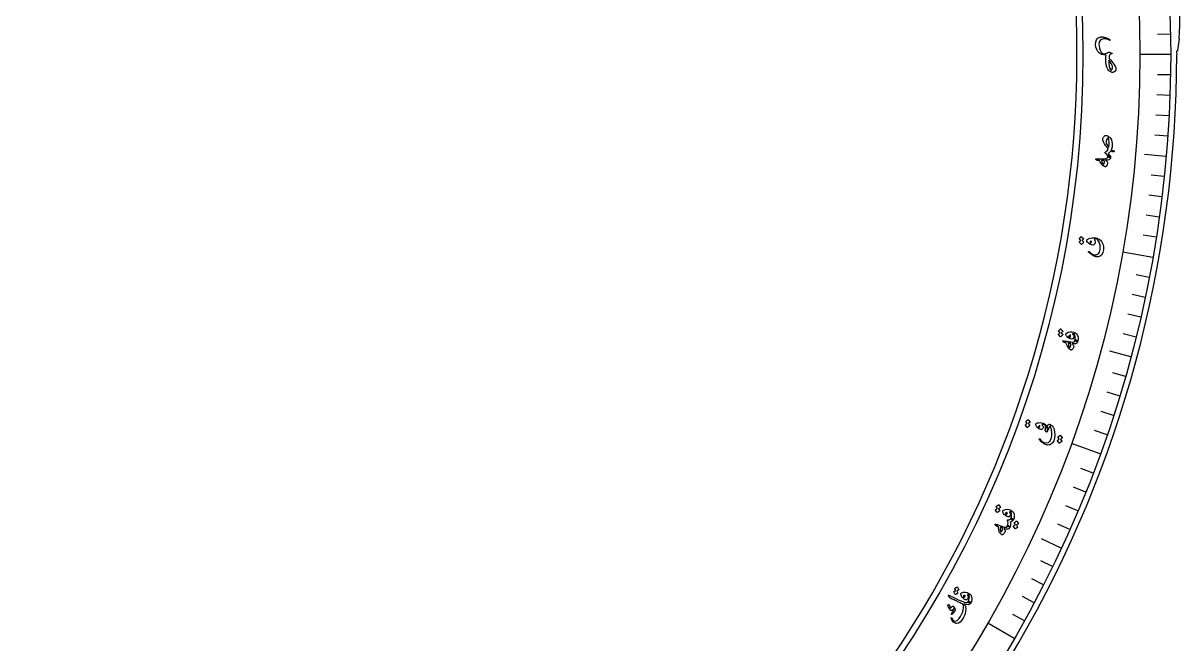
# Model space of a CAD drawing. Header units: millimetres. Extents: x -83 to 83, y -82 to 91.
# Drawn here: x 1.4 to 82.7, y -41.4 to 2.2 of the extents above; entities that cross this region are included whole.
import ezdxf

# ---------------------------------------------------------------- set-up
doc = ezdxf.new("R2010")
doc.units = ezdxf.units.MM
for name, color, linetype in [('CUT_INNER', 6, 'Continuous'), ('CUT_OUTER', 1, 'Continuous'), ('ENGRAVE', 7, 'Continuous'), ('ENGRAVE_FINE', 8, 'Continuous'), ('TEXT', 5, 'Continuous')]:
    doc.layers.add(name, color=color, linetype=linetype)

msp = doc.modelspace()

# ---------------------------------------------------------------- linework, layer by layer
at = {"layer": 'CUT_INNER'}
msp.add_arc((0, 0), 75.4875, 240.117188, 87.539063, dxfattribs=at)
at = {"layer": 'CUT_OUTER'}
for points in [[(82.6859, 1.1184), (82.5665, 0.2807), (82.5659, 0.2773), (82.5631, 0.2753), (82.4993, 0.2327)], [(82.4993, 0.2327), (82.5, 0)]]:
    msp.add_lwpolyline(points, dxfattribs=at)
for centre, radius, start, end in [((45.6278, 2.8072), 37.0966, 357.390802, 8.412369), ((0, 0), 82.5, 179.648438, 0)]:
    msp.add_arc(centre, radius, start, end, dxfattribs=at)
at = {"layer": 'ENGRAVE'}
for points in [[(82.0793, 0), (79.9194, 0)], [(81.7669, -7.1537), (80.23, -7.0192)], [(80.8323, -14.2529), (78.7052, -13.8779)], [(79.2825, -21.2437), (77.7923, -20.8444)], [(77.1293, -28.0728), (75.0997, -27.334)], [(74.3891, -34.6882), (72.9909, -34.0362)], [(71.0827, -41.0396), (69.2122, -39.9597)]]:
    msp.add_lwpolyline(points, dxfattribs=at)
for radius in [82.0793, 79.9194, 75.9082]:
    msp.add_circle((0, 0), radius, dxfattribs=at)
at = {"layer": 'ENGRAVE_FINE'}
for points in [[(82.0667, 1.4325), (81.1412, 1.4163)], [(82.0667, -1.4325), (81.1412, -1.4163)], [(82.0292, -2.8645), (81.1042, -2.8322)], [(81.9668, -4.2957), (81.0424, -4.2473)], [(81.8793, -5.7256), (80.9559, -5.661)], [(81.6296, -8.5796), (80.709, -8.4829)], [(81.4674, -10.0029), (80.5487, -9.8901)], [(81.2805, -11.4232), (80.3638, -11.2944)], [(81.0687, -12.84), (80.1545, -12.6952)], [(80.5712, -15.6615), (79.6626, -15.4848)], [(80.2856, -17.0652), (79.3802, -16.8728)], [(79.9756, -18.4638), (79.0736, -18.2556)], [(79.6411, -19.8568), (78.743, -19.6328)], [(78.8996, -22.6241), (78.0098, -22.369)], [(78.4928, -23.9977), (77.6076, -23.727)], [(78.062, -25.3639), (77.1817, -25.0778)], [(77.6075, -26.7224), (76.7322, -26.421)], [(76.6276, -29.4146), (75.7634, -29.0828)], [(76.1026, -30.7474), (75.2443, -30.4007)], [(75.5543, -32.0709), (74.7023, -31.7092)], [(74.9831, -33.3846), (74.1375, -33.0081)], [(73.7723, -35.9812), (72.9404, -35.5754)], [(73.1331, -37.2632), (72.3084, -36.843)], [(72.4717, -38.5339), (71.6544, -38.0993)], [(71.7881, -39.7928), (70.9785, -39.344)]]:
    msp.add_lwpolyline(points, dxfattribs=at)
at = {"layer": 'TEXT'}
for points in [[(78.2307, -1.0052), (78.2178, -1.086), (78.179, -1.1542), (78.1145, -1.2097), (78.0241, -1.2526), (77.9897, -1.257), (77.9514, -1.2526), (77.9092, -1.2395), (77.8631, -1.2177), (77.8188, -1.1927), (77.7819, -1.1702), (77.7525, -1.1502), (77.7305, -1.1326), (77.6489, -1.0305), (77.586, -0.8933), (77.5416, -0.7208), (77.5156, -0.5129), (77.5103, -0.388), (77.5134, -0.2685), (77.5249, -0.1546), (77.545, -0.046), (77.3758, -0.0204), (77.2398, 0.0126), (77.137, 0.0529), (77.0673, 0.1006), (76.9596, 0.2255), (76.879, 0.3673), (76.8254, 0.526), (76.7988, 0.7019), (76.8057, 0.8873), (76.8579, 1.036), (76.9557, 1.1483), (77.0992, 1.224), (77.1215, 1.2307), (77.1448, 1.2362), (77.1692, 1.2406), (77.1946, 1.2439), (77.2209, 1.2457), (77.2479, 1.2459), (77.2757, 1.2443), (77.3043, 1.2411), (77.3548, 1.2338), (77.4046, 1.2243), (77.4538, 1.2124), (77.5022, 1.1982), (77.5499, 1.1819), (77.5965, 1.1634), (77.6422, 1.1429), (77.6869, 1.1204), (77.705, 1.1104), (77.7223, 1.1004), (77.7388, 1.0906), (77.7543, 1.081), (77.769, 1.0716), (77.7829, 1.0626), (77.7958, 1.0541), (77.8079, 1.0459), (77.8148, 1.0401), (77.819, 1.034), (77.8207, 1.0275), (77.8198, 1.0207), (77.8171, 1.0134), (77.8136, 1.0079), (77.8092, 1.0041), (77.8039, 1.002), (77.7978, 1.0014), (77.7912, 1.0018), (77.7839, 1.0035), (77.7761, 1.0063), (77.7504, 1.0228), (77.722, 1.0384), (77.6911, 1.0532), (77.6576, 1.067), (77.572, 1.0957), (77.4914, 1.113), (77.4159, 1.1188), (77.3454, 1.1132), (77.2121, 1.0684), (77.1158, 0.9891), (77.0565, 0.8753), (77.0339, 0.7269), (77.0419, 0.5838), (77.0701, 0.4448), (77.1185, 0.3098), (77.1871, 0.1786), (77.2156, 0.139), (77.2501, 0.1049), (77.2907, 0.0761), (77.3373, 0.0528), (77.3438, 0.0501), (77.3517, 0.0488), (77.3611, 0.0489), (77.3719, 0.0505), (77.4751, 0.0708), (77.5657, 0.0972), (77.6435, 0.1297), (77.7086, 0.1683), (77.7206, 0.176), (77.7311, 0.1805), (77.7402, 0.1818), (77.7478, 0.1799), (77.9371, 0.1087), (77.9514, 0.0984), (77.9574, 0.0885), (77.9549, 0.0788), (77.9441, 0.0694), (77.7988, -0.0162), (77.7771, -0.0619), (77.7606, -0.1206), (77.7492, -0.1922), (77.7429, -0.2768), (77.8404, -0.3778), (77.9305, -0.4793), (78.0134, -0.5812), (78.0888, -0.6836), (78.1515, -0.7815), (78.196, -0.8678), (78.2224, -0.9424), (78.2307, -1.0052)], [(77.8877, -1.114), (77.9426, -1.0438), (77.9762, -0.9701), (77.9883, -0.8929), (77.9791, -0.8122), (77.9493, -0.7246), (77.8995, -0.6241), (77.8298, -0.511), (77.7401, -0.3852), (77.738, -0.6132), (77.7617, -0.8105), (77.8115, -0.9774), (77.8877, -1.114)], [(77.3045, -5.9238), (77.3119, -5.8886), (77.3292, -5.8496), (77.3563, -5.8066), (77.3932, -5.7597), (77.4336, -5.7191), (77.4734, -5.6929), (77.5127, -5.681), (77.5516, -5.6836), (77.59, -5.6962), (77.6325, -5.715), (77.6793, -5.7399), (77.7302, -5.7709), (77.7766, -5.8023), (77.8121, -5.8286), (77.8367, -5.8498), (77.8504, -5.8658), (77.9092, -5.9844), (77.9472, -6.1185), (77.9644, -6.268), (77.9607, -6.4327), (77.9574, -6.4661), (77.9529, -6.499), (77.9473, -6.5316), (77.9405, -6.5638), (77.9328, -6.5955), (77.9242, -6.6265), (77.9148, -6.6568), (77.9046, -6.6865), (77.9249, -6.6992), (77.9622, -6.7165), (78.0165, -6.7385), (78.0877, -6.7653), (78.1015, -6.772), (78.1088, -6.7823), (78.1098, -6.7961), (78.1044, -6.8134), (78.0947, -6.8277), (78.0826, -6.8372), (78.068, -6.8417), (78.051, -6.8414), (78.0302, -6.8357), (78.0086, -6.829), (77.9863, -6.8213), (77.9631, -6.8127), (77.9394, -6.8031), (77.9151, -6.7922), (77.8904, -6.7802), (77.8652, -6.7669), (77.833, -6.8214), (77.7972, -6.8692), (77.758, -6.9102), (77.7152, -6.9445), (77.7012, -6.9544), (77.6909, -6.9638), (77.6845, -6.9726), (77.6819, -6.981), (77.6832, -6.9881), (77.6887, -6.9955), (77.6981, -7.0033), (77.7115, -7.0115), (77.7788, -7.0519), (77.8257, -7.094), (77.8521, -7.1378), (77.8581, -7.1832), (77.8559, -7.1889), (77.8506, -7.1947), (77.8421, -7.2005), (77.8304, -7.2062), (77.7883, -7.2176), (77.7524, -7.2229), (77.723, -7.222), (77.6999, -7.2151), (77.6802, -7.2034), (77.6656, -7.191), (77.6559, -7.1779), (77.6513, -7.1641), (77.6352, -7.1047), (77.6033, -7.0488), (77.5558, -6.9965), (77.4926, -6.9477), (77.4803, -6.9375), (77.472, -6.9256), (77.4675, -6.912), (77.467, -6.8968), (77.4706, -6.8806), (77.4784, -6.8665), (77.4903, -6.8545), (77.5064, -6.8447), (77.5636, -6.8065), (77.6138, -6.7555), (77.6569, -6.6917), (77.693, -6.6149), (77.6438, -6.5603), (77.5979, -6.5071), (77.5554, -6.4555), (77.5161, -6.4053), (77.4194, -6.2616), (77.3518, -6.1336), (77.3135, -6.021), (77.3045, -5.9238)], [(77.6619, -5.8492), (77.6053, -5.913), (77.565, -5.982), (77.541, -6.0562), (77.5333, -6.1358), (77.5386, -6.1727), (77.5528, -6.2184), (77.5757, -6.2729), (77.6074, -6.3363), (77.625, -6.3689), (77.6417, -6.3989), (77.6574, -6.4261), (77.6721, -6.4507), (77.6861, -6.4726), (77.6994, -6.4918), (77.712, -6.5084), (77.724, -6.5223), (77.7375, -6.4494), (77.7459, -6.3628), (77.7493, -6.2623), (77.7476, -6.1481), (77.7404, -6.038), (77.7275, -5.9522), (77.7089, -5.8906), (77.6847, -5.8533), (77.6794, -5.8475), (77.6738, -5.8449), (77.6679, -5.8455), (77.6619, -5.8492)], [(76.823, -7.3705), (76.81, -7.3558), (76.8092, -7.3451), (76.8209, -7.3384), (76.8449, -7.3358), (76.8593, -7.3356), (76.8792, -7.3351), (76.9046, -7.3342), (76.9356, -7.333), (76.9723, -7.3316), (77.0152, -7.3302), (77.0642, -7.3288), (77.1192, -7.3274), (77.1733, -7.3259), (77.2217, -7.3247), (77.2645, -7.3236), (77.3016, -7.3227), (77.3329, -7.322), (77.3582, -7.3214), (77.3776, -7.321), (77.391, -7.3208), (77.4758, -7.3169), (77.5424, -7.3061), (77.5909, -7.2883), (77.6212, -7.2635), (77.6338, -7.2452), (77.643, -7.2226), (77.6488, -7.1955), (77.6513, -7.1641), (77.656, -7.1458), (77.6664, -7.1324), (77.6824, -7.1238), (77.704, -7.1201), (77.7296, -7.1204), (77.7552, -7.1236), (77.7809, -7.1298), (77.8065, -7.1388), (77.8281, -7.1494), (77.8439, -7.1603), (77.8539, -7.1716), (77.8581, -7.1832), (77.8519, -7.2436), (77.8361, -7.2947), (77.8107, -7.3364), (77.7758, -7.3688), (77.7266, -7.3941), (77.6633, -7.4128), (77.5858, -7.4248), (77.4941, -7.4303), (77.546, -7.4681), (77.586, -7.5053), (77.6142, -7.542), (77.6305, -7.5782), (77.6348, -7.6067), (77.6343, -7.6396), (77.629, -7.6771), (77.619, -7.7189), (77.6044, -7.7627), (77.5889, -7.7991), (77.5724, -7.8281), (77.5548, -7.8497), (77.5341, -7.8665), (77.5132, -7.8769), (77.4921, -7.8808), (77.4707, -7.8784), (77.4446, -7.8703), (77.416, -7.8583), (77.3848, -7.8422), (77.3512, -7.8221), (77.3176, -7.8002), (77.291, -7.7813), (77.2713, -7.7654), (77.2585, -7.7526), (77.208, -7.6833), (77.1615, -7.6087), (77.1189, -7.5288), (77.0802, -7.4437), (77.0359, -7.4424), (76.9976, -7.4409), (76.9655, -7.4391), (76.9395, -7.437), (76.9178, -7.4336), (76.8986, -7.4279), (76.882, -7.4198), (76.868, -7.4094)], [(77.2219, -7.4412), (77.2424, -7.527), (77.2707, -7.601), (77.3067, -7.663), (77.3506, -7.7131), (77.3569, -7.7168), (77.3629, -7.7172), (77.3687, -7.7145), (77.3742, -7.7085), (77.3868, -7.6856), (77.3972, -7.6604), (77.4054, -7.6329), (77.4113, -7.6032), (77.4149, -7.5712), (77.4163, -7.537), (77.4154, -7.5006), (77.4123, -7.4618), (77.411, -7.4558), (77.4083, -7.4493), (77.4042, -7.4424), (77.3986, -7.435), (77.3797, -7.4346), (77.3599, -7.4345), (77.3391, -7.4347), (77.3175, -7.4353), (77.2949, -7.4363), (77.2715, -7.4376), (77.2471, -7.4392), (77.2219, -7.4412)], [(75.6607, -12.9606), (75.6584, -12.9573), (75.6573, -12.953), (75.6576, -12.9479), (75.6593, -12.9418), (75.6714, -12.9212), (75.6843, -12.9013), (75.6979, -12.8823), (75.7123, -12.8642), (75.7275, -12.8468), (75.7438, -12.83), (75.7612, -12.8138), (75.7796, -12.7982), (75.7849, -12.7954), (75.7902, -12.7947), (75.7954, -12.796), (75.8005, -12.7994), (75.9551, -12.9368), (75.9568, -12.9401), (75.9561, -12.9445), (75.9528, -12.9499), (75.9471, -12.9563), (75.942, -12.9605), (75.9349, -12.9675), (75.9257, -12.9774), (75.9144, -12.9901), (75.9008, -13.0057), (75.8848, -13.0244), (75.8663, -13.0462), (75.8455, -13.071), (75.9648, -13.1798), (75.9682, -13.1844), (75.9683, -13.1897), (75.9651, -13.1955), (75.9586, -13.2019), (75.953, -13.2075), (75.9444, -13.2163), (75.9329, -13.2283), (75.9185, -13.2437), (75.9012, -13.2626), (75.8808, -13.2853), (75.8574, -13.3118), (75.831, -13.3421), (75.827, -13.345), (75.8233, -13.3459), (75.82, -13.3449), (75.817, -13.3419), (75.6704, -13.2027), (75.668, -13.1994), (75.667, -13.1952), (75.6673, -13.19), (75.669, -13.184), (75.6784, -13.1662), (75.6888, -13.1492), (75.7, -13.133), (75.7122, -13.1174), (75.725, -13.1026), (75.7385, -13.0884), (75.7526, -13.0749), (75.7674, -13.0622)], [(76.1724, -13.0482), (76.1802, -13.0277), (76.1965, -13.007), (76.2213, -12.9859), (76.2546, -12.9645), (76.3417, -12.9237), (76.4419, -12.8948), (76.5553, -12.878), (76.6819, -12.8733), (76.7472, -12.8767), (76.8125, -12.8859), (76.8777, -12.9009), (76.9428, -12.9218), (77.0455, -12.9734), (77.1342, -13.0422), (77.2089, -13.1282), (77.2694, -13.2314), (77.321, -13.3626), (77.3529, -13.4898), (77.3652, -13.6127), (77.3579, -13.7314), (77.3105, -13.921), (77.2299, -14.0648), (77.1165, -14.1626), (76.9702, -14.2146), (76.9231, -14.218), (76.8735, -14.2144), (76.8213, -14.2039), (76.7666, -14.1864), (76.7074, -14.1637), (76.6488, -14.1364), (76.591, -14.1046), (76.5338, -14.0682), (76.4773, -14.0278), (76.4212, -13.9837), (76.3656, -13.9359), (76.3106, -13.8845), (76.305, -13.8774), (76.302, -13.8706), (76.3016, -13.864), (76.3038, -13.8575), (76.3076, -13.8507), (76.3118, -13.8455), (76.3163, -13.8418), (76.3211, -13.8396), (76.3276, -13.8384), (76.3346, -13.8397), (76.342, -13.8434), (76.3498, -13.8495), (76.4431, -13.9352), (76.5304, -14.0007), (76.6117, -14.0458), (76.6871, -14.0705), (76.7602, -14.0778), (76.8303, -14.0697), (76.8973, -14.0463), (76.9613, -14.0076), (77.019, -13.952), (77.0647, -13.88), (77.0983, -13.7916), (77.1197, -13.6868), (77.1262, -13.6141), (77.1267, -13.5414), (77.1212, -13.4687), (77.1099, -13.3961), (77.0924, -13.3236), (77.0687, -13.2515), (77.0388, -13.1796), (77.0025, -13.1081), (76.967, -13.0512), (76.9301, -13.0077), (76.8917, -12.9775), (76.852, -12.9605), (76.812, -12.9548), (76.7729, -12.9583), (76.7344, -12.971), (76.6968, -12.9928), (76.7455, -13.0733), (76.7693, -13.151), (76.7684, -13.2261), (76.7428, -13.2983), (76.6862, -13.3662), (76.6103, -13.3936), (76.515, -13.3808), (76.4004, -13.3277), (76.2921, -13.2554), (76.218, -13.1847), (76.1781, -13.1157), (76.1724, -13.0482)], [(76.486, -13.0902), (76.4581, -13.1094), (76.4372, -13.1286), (76.4234, -13.1478), (76.4166, -13.1671), (76.4166, -13.1844), (76.4227, -13.2026), (76.4348, -13.2215), (76.453, -13.2411), (76.4699, -13.2278), (76.4838, -13.2119), (76.4945, -13.1935), (76.5023, -13.1725), (76.5047, -13.1522), (76.5028, -13.1317), (76.4966, -13.111), (76.486, -13.0902)], [(74.2038, -19.4375), (74.2018, -19.434), (74.2011, -19.4297), (74.2018, -19.4246), (74.204, -19.4187), (74.2179, -19.3992), (74.2324, -19.3806), (74.2476, -19.3628), (74.2635, -19.346), (74.2802, -19.33), (74.2979, -19.3147), (74.3166, -19.3), (74.3363, -19.2861), (74.3418, -19.2838), (74.3471, -19.2836), (74.3521, -19.2854), (74.357, -19.2891), (74.4991, -19.4393), (74.5006, -19.4428), (74.4995, -19.447), (74.4957, -19.4521), (74.4894, -19.458), (74.4841, -19.4618), (74.4764, -19.4682), (74.4663, -19.4772), (74.4539, -19.4889), (74.4391, -19.5032), (74.4215, -19.5205), (74.4013, -19.5405), (74.3783, -19.5634), (74.4878, -19.682), (74.4909, -19.687), (74.4905, -19.6922), (74.4868, -19.6977), (74.4798, -19.7036), (74.4737, -19.7086), (74.4644, -19.7166), (74.4519, -19.7277), (74.4362, -19.7417), (74.4173, -19.759), (74.3951, -19.7798), (74.3695, -19.8042), (74.3406, -19.832), (74.3363, -19.8346), (74.3326, -19.8352), (74.3293, -19.8339), (74.3266, -19.8307), (74.1926, -19.6794), (74.1905, -19.6759), (74.1899, -19.6716), (74.1906, -19.6665), (74.1928, -19.6606), (74.2037, -19.6438), (74.2155, -19.6278), (74.2281, -19.6125), (74.2415, -19.5981), (74.2556, -19.5845), (74.2703, -19.5715), (74.2855, -19.5593), (74.3013, -19.5479)], [(74.7053, -19.6447), (74.7115, -19.63), (74.7227, -19.6149), (74.7387, -19.5992), (74.7596, -19.5831), (74.8752, -19.5206), (74.9956, -19.4874), (75.1209, -19.4836), (75.251, -19.5091), (75.316, -19.5333), (75.3718, -19.5625), (75.4186, -19.5969), (75.4563, -19.6364), (75.5256, -19.7509), (75.5642, -19.8735), (75.5723, -20.0041), (75.5497, -20.1426), (75.5428, -20.1553), (75.5301, -20.1644), (75.5115, -20.1698), (75.487, -20.1715), (75.4739, -20.171), (75.4607, -20.1695), (75.4475, -20.167), (75.4343, -20.1634), (75.4214, -20.1591), (75.4091, -20.1546), (75.3976, -20.1498), (75.3867, -20.1447), (75.3685, -20.1334), (75.3562, -20.1203), (75.3497, -20.1056), (75.349, -20.0891), (75.3663, -19.9533), (75.3637, -19.831), (75.3413, -19.722), (75.2991, -19.6265), (75.2668, -19.6221), (75.2406, -19.6202), (75.2206, -19.6208), (75.2068, -19.6239), (75.1944, -19.6287), (75.1857, -19.6339), (75.1809, -19.6395), (75.1797, -19.6455), (75.1801, -19.6499), (75.1812, -19.6536), (75.1831, -19.6566), (75.1858, -19.659), (75.2242, -19.692), (75.2513, -19.7274), (75.267, -19.7652), (75.2714, -19.8055), (75.2516, -19.9139), (75.2034, -19.9792), (75.1269, -20.0014), (75.0222, -19.9805), (74.9654, -19.9559), (74.9089, -19.9218), (74.8524, -19.8782), (74.796, -19.8252), (74.7493, -19.7728), (74.7186, -19.7252), (74.704, -19.6825), (74.7053, -19.6447)], [(74.4979, -20.1537), (74.4875, -20.1369), (74.4886, -20.1263), (74.5011, -20.1217), (74.5252, -20.1231), (74.5394, -20.1253), (74.5592, -20.1281), (74.5844, -20.1315), (74.6151, -20.1355), (74.6516, -20.1403), (74.6941, -20.1461), (74.7426, -20.153), (74.7971, -20.1608), (74.8507, -20.1685), (74.8986, -20.1754), (74.9409, -20.1815), (74.9777, -20.1868), (75.0086, -20.1913), (75.0337, -20.195), (75.0529, -20.1979), (75.0661, -20.1999), (75.1504, -20.2103), (75.2179, -20.2108), (75.2687, -20.2014), (75.3027, -20.1821), (75.3181, -20.1662), (75.331, -20.1454), (75.3413, -20.1197), (75.349, -20.0891), (75.3567, -20.0718), (75.3692, -20.0603), (75.3864, -20.0546), (75.4083, -20.0546), (75.4335, -20.0592), (75.4583, -20.0667), (75.4825, -20.077), (75.5063, -20.0902), (75.5258, -20.1043), (75.5396, -20.1177), (75.5475, -20.1305), (75.5497, -20.1426), (75.5334, -20.2011), (75.5093, -20.2489), (75.4773, -20.2858), (75.4374, -20.3118), (75.3847, -20.3285), (75.3191, -20.3363), (75.2407, -20.3352), (75.1494, -20.3252), (75.1942, -20.3711), (75.2274, -20.4145), (75.249, -20.4555), (75.2591, -20.4939), (75.2585, -20.5227), (75.2525, -20.5551), (75.241, -20.5911), (75.2241, -20.6307), (75.2024, -20.6714), (75.181, -20.7046), (75.1598, -20.7304), (75.1389, -20.7488), (75.1157, -20.7619), (75.0933, -20.7686), (75.0718, -20.769), (75.0512, -20.763), (75.0268, -20.7507), (75.0006, -20.734), (74.9726, -20.7129), (74.9428, -20.6875), (74.9134, -20.6602), (74.8903, -20.6371), (74.8735, -20.6182), (74.8631, -20.6033), (74.8249, -20.5266), (74.7916, -20.4453), (74.763, -20.3594), (74.7392, -20.2689), (74.6956, -20.2603), (74.6582, -20.2523), (74.6268, -20.2452), (74.6015, -20.2387), (74.5807, -20.2318), (74.5628, -20.2229), (74.5478, -20.2121), (74.5357, -20.1995)], [(74.8792, -20.2902), (74.885, -20.3783), (74.9005, -20.4559), (74.9256, -20.5231), (74.9604, -20.5799), (74.966, -20.5846), (74.9719, -20.586), (74.9781, -20.5843), (74.9845, -20.5793), (75.0008, -20.5588), (75.0153, -20.5357), (75.028, -20.51), (75.0388, -20.4817), (75.0477, -20.4508), (75.0548, -20.4173), (75.0601, -20.3812), (75.0635, -20.3425), (75.0632, -20.3363), (75.0616, -20.3295), (75.0587, -20.322), (75.0545, -20.3138), (75.0359, -20.3102), (75.0164, -20.3068), (74.9959, -20.3036), (74.9744, -20.3005), (74.9521, -20.2977), (74.9287, -20.295), (74.9044, -20.2925), (74.8792, -20.2902)], [(74.9269, -19.7814), (74.9274, -19.8052), (74.9394, -19.8269), (74.9629, -19.8467), (74.9981, -19.8645), (75.004, -19.8659), (75.0082, -19.8666), (75.0109, -19.8666), (75.012, -19.8658), (75.0234, -19.8448), (75.0323, -19.8229), (75.0388, -19.8001), (75.0428, -19.7763), (75.0439, -19.7547), (75.0421, -19.7362), (75.0373, -19.7208), (75.0296, -19.7085), (74.9872, -19.7242), (74.956, -19.7415), (74.9359, -19.7606), (74.9269, -19.7814)], [(71.9026, -25.8001), (71.9008, -25.7965), (71.9006, -25.7922), (71.9017, -25.7872), (71.9044, -25.7815), (71.9199, -25.7634), (71.936, -25.7462), (71.9527, -25.73), (71.97, -25.7147), (71.988, -25.7003), (72.0069, -25.6866), (72.0268, -25.6738), (72.0476, -25.6617), (72.0533, -25.66), (72.0586, -25.6602), (72.0635, -25.6624), (72.068, -25.6665), (72.1965, -25.8282), (72.1976, -25.8318), (72.1961, -25.836), (72.192, -25.8407), (72.1852, -25.8459), (72.1795, -25.8492), (72.1713, -25.8549), (72.1605, -25.8629), (72.1472, -25.8734), (72.1311, -25.8864), (72.1121, -25.9019), (72.0902, -25.92), (72.0654, -25.9406), (72.1641, -26.0681), (72.1667, -26.0733), (72.1659, -26.0785), (72.1618, -26.0836), (72.1542, -26.0888), (72.1477, -26.0932), (72.1378, -26.1004), (72.1244, -26.1102), (72.1076, -26.1227), (72.0873, -26.1382), (72.0633, -26.1569), (72.0357, -26.1788), (72.0045, -26.2039), (72, -26.206), (71.9962, -26.2063), (71.9931, -26.2047), (71.9907, -26.2013), (71.8704, -26.0392), (71.8686, -26.0355), (71.8683, -26.0312), (71.8695, -26.0262), (71.8722, -26.0206), (71.8846, -26.0048), (71.8977, -25.99), (71.9116, -25.976), (71.9262, -25.9629), (71.9414, -25.9506), (71.9571, -25.9391), (71.9734, -25.9283), (71.9901, -25.9183)], [(72.707, -25.8941), (72.8075, -25.8738), (72.9073, -25.8698), (73.0064, -25.8823), (73.105, -25.9113), (73.1264, -25.9193), (73.1474, -25.9278), (73.1679, -25.937), (73.1878, -25.9467), (73.2071, -25.957), (73.2257, -25.9678), (73.2434, -25.9791), (73.2604, -25.9908), (73.3625, -26.0894), (73.4173, -26.2103), (73.4249, -26.3536), (73.3849, -26.519), (73.3805, -26.5266), (73.3742, -26.5299), (73.3662, -26.5288), (73.3563, -26.5234), (73.3339, -26.5061), (73.3097, -26.4844), (73.2837, -26.4584), (73.2558, -26.4281), (73.2514, -26.4222), (73.2487, -26.4157), (73.2477, -26.4086), (73.2485, -26.4009), (73.2676, -26.2731), (73.2694, -26.1667), (73.2539, -26.0818), (73.2211, -26.0185), (73.2042, -26.003), (73.1817, -25.9935), (73.1537, -25.9899), (73.1202, -25.9924), (73.1032, -25.9949), (73.0879, -25.998), (73.0744, -26.0018), (73.0627, -26.0061), (73.0523, -26.011), (73.0429, -26.0162), (73.0344, -26.0217), (73.0269, -26.0276), (73.0602, -26.0654), (73.0852, -26.1009), (73.1019, -26.1341), (73.1101, -26.1649), (73.1107, -26.2313), (73.0914, -26.2836), (73.0524, -26.3218), (72.9936, -26.3457), (72.9363, -26.3509), (72.8773, -26.3386), (72.8165, -26.3088), (72.7541, -26.2617), (72.6702, -26.1787), (72.6156, -26.1034), (72.5904, -26.0357), (72.5947, -25.9755), (72.6081, -25.95), (72.6313, -25.9279), (72.6643, -25.9093), (72.707, -25.8941)], [(73.2659, -26.4342), (73.2745, -26.4014), (73.2841, -26.3683), (73.2947, -26.335), (73.3063, -26.3014), (73.319, -26.2677), (73.3329, -26.2342), (73.3479, -26.2007), (73.3641, -26.1674), (73.3973, -26.1064), (73.432, -26.0572), (73.4683, -26.02), (73.5062, -25.9946), (73.5287, -25.987), (73.5539, -25.9862), (73.5818, -25.9923), (73.6126, -26.0052), (73.6746, -26.0393), (73.7238, -26.0715), (73.7602, -26.1016), (73.7839, -26.1297), (73.8026, -26.1613), (73.8203, -26.1981), (73.837, -26.2401), (73.8528, -26.2874), (73.9091, -26.5237), (73.9276, -26.7467), (73.9084, -26.9562), (73.8517, -27.1519), (73.8145, -27.2274), (73.7698, -27.2921), (73.7178, -27.3459), (73.6583, -27.3889), (73.594, -27.4201), (73.5276, -27.439), (73.4589, -27.4455), (73.3882, -27.4397), (73.315, -27.422), (73.2394, -27.3928), (73.1613, -27.3521), (73.0807, -27.3), (73.04, -27.2703), (73.002, -27.2395), (72.9667, -27.2077), (72.9341, -27.175), (72.9038, -27.1415), (72.8758, -27.1074), (72.85, -27.0728), (72.8263, -27.0377), (72.8213, -27.0252), (72.8205, -27.0152), (72.824, -27.0078), (72.8319, -27.0029), (72.8429, -27.0004), (72.8533, -27.0016), (72.8628, -27.0065), (72.8716, -27.0151), (72.9481, -27.1086), (73.0254, -27.1825), (73.1036, -27.2368), (73.1826, -27.2713), (73.3449, -27.2952), (73.4809, -27.2584), (73.5904, -27.1606), (73.6732, -27.0019), (73.7225, -26.8046), (73.731, -26.5933), (73.6984, -26.3683), (73.6247, -26.1299), (73.6222, -26.1264), (73.6187, -26.1247), (73.6142, -26.1248), (73.6088, -26.1267), (73.5588, -26.1674), (73.5047, -26.247), (73.4463, -26.3657), (73.3834, -26.5233), (73.3794, -26.5308), (73.3747, -26.5337), (73.3692, -26.532), (73.3629, -26.5258)], [(72.7741, -26.1518), (72.7721, -26.1651), (72.7746, -26.1813), (72.7815, -26.2002), (72.793, -26.2221), (72.8003, -26.2293), (72.8097, -26.2318), (72.8211, -26.2295), (72.8345, -26.2224), (72.863, -26.1969), (72.8781, -26.166), (72.8798, -26.1297), (72.8681, -26.088), (72.8649, -26.0832), (72.8609, -26.0806), (72.8562, -26.0801), (72.8507, -26.0818), (72.8216, -26.1003), (72.7991, -26.1181), (72.7833, -26.1353), (72.7741, -26.1518)], [(74.1579, -26.9053), (74.1562, -26.9016), (74.156, -26.8972), (74.1572, -26.892), (74.1599, -26.8862), (74.1758, -26.8674), (74.1922, -26.8496), (74.2092, -26.8328), (74.2267, -26.8169), (74.245, -26.802), (74.2642, -26.7878), (74.2843, -26.7745), (74.3054, -26.7619), (74.3111, -26.7601), (74.3164, -26.7603), (74.3213, -26.7625), (74.3258, -26.7667), (74.4525, -26.9322), (74.4536, -26.9359), (74.452, -26.9402), (74.4478, -26.9451), (74.4409, -26.9505), (74.4352, -26.9539), (74.4268, -26.9598), (74.4159, -26.9682), (74.4024, -26.979), (74.3861, -26.9925), (74.3668, -27.0086), (74.3446, -27.0274), (74.3194, -27.0488), (74.4167, -27.1793), (74.4192, -27.1846), (74.4183, -27.1899), (74.4141, -27.1952), (74.4064, -27.2006), (74.3998, -27.2052), (74.3898, -27.2126), (74.3762, -27.2228), (74.3591, -27.2358), (74.3385, -27.2519), (74.3142, -27.2713), (74.2862, -27.294), (74.2545, -27.32), (74.25, -27.3222), (74.2462, -27.3226), (74.2431, -27.321), (74.2407, -27.3174), (74.1222, -27.1515), (74.1205, -27.1478), (74.1203, -27.1433), (74.1215, -27.1382), (74.1243, -27.1323), (74.1369, -27.1161), (74.1503, -27.1007), (74.1644, -27.0862), (74.1793, -27.0726), (74.1948, -27.0599), (74.2107, -27.0479), (74.2271, -27.0367), (74.244, -27.0264)], [(69.8167, -31.775), (69.8153, -31.7712), (69.8153, -31.7669), (69.8169, -31.762), (69.8201, -31.7565), (69.8371, -31.7397), (69.8546, -31.7238), (69.8726, -31.7089), (69.8911, -31.695), (69.9102, -31.6821), (69.9303, -31.67), (69.9512, -31.6587), (69.973, -31.6484), (69.9788, -31.6471), (69.984, -31.6477), (69.9887, -31.6503), (69.9929, -31.6548), (70.1074, -31.827), (70.1082, -31.8307), (70.1064, -31.8347), (70.1019, -31.8391), (70.0947, -31.8438), (70.0887, -31.8466), (70.08, -31.8516), (70.0686, -31.8588), (70.0544, -31.8682), (70.0373, -31.8798), (70.0171, -31.8938), (69.9937, -31.9101), (69.9672, -31.9288), (70.055, -32.0643), (70.0571, -32.0697), (70.0559, -32.0748), (70.0513, -32.0796), (70.0434, -32.0841), (70.0365, -32.0881), (70.026, -32.0944), (70.0118, -32.1031), (69.994, -32.1143), (69.9724, -32.1281), (69.947, -32.1449), (69.9176, -32.1645), (69.8844, -32.1871), (69.8797, -32.1889), (69.8759, -32.1889), (69.873, -32.187), (69.8708, -32.1834), (69.7645, -32.0115), (69.763, -32.0077), (69.7631, -32.0034), (69.7647, -31.9985), (69.7679, -31.993), (69.7815, -31.9783), (69.7958, -31.9645), (69.8108, -31.9516), (69.8265, -31.9397), (69.8428, -31.9287), (69.8594, -31.9184), (69.8765, -31.909), (69.894, -31.9004)], [(70.2756, -32.0645), (70.2843, -32.0511), (70.2978, -32.0381), (70.3163, -32.0254), (70.3396, -32.013), (70.4641, -31.9711), (70.5884, -31.9589), (70.7125, -31.9764), (70.8364, -32.0237), (70.8963, -32.0585), (70.9464, -32.0969), (70.9867, -32.1387), (71.0171, -32.1841), (71.0659, -32.3087), (71.0831, -32.4361), (71.0688, -32.5661), (71.023, -32.6987), (71.0141, -32.7101), (71, -32.7169), (70.9808, -32.719), (70.9564, -32.7166), (70.9435, -32.7139), (70.9307, -32.7102), (70.9182, -32.7054), (70.9057, -32.6996), (70.8938, -32.6932), (70.8825, -32.6866), (70.8719, -32.6799), (70.8621, -32.6731), (70.8461, -32.6589), (70.8361, -32.6439), (70.8322, -32.6283), (70.8344, -32.6119), (70.8745, -32.4811), (70.8927, -32.36), (70.8892, -32.2489), (70.8639, -32.1476), (70.8328, -32.1378), (70.8073, -32.1314), (70.7875, -32.1286), (70.7734, -32.1293), (70.7603, -32.132), (70.7509, -32.1356), (70.7451, -32.1403), (70.743, -32.1459), (70.7426, -32.1504), (70.7431, -32.1542), (70.7444, -32.1575), (70.7467, -32.1603), (70.779, -32.1993), (70.7996, -32.2389), (70.8087, -32.2788), (70.8061, -32.3192), (70.7682, -32.4226), (70.7096, -32.4788), (70.6304, -32.4877), (70.5308, -32.4493), (70.4791, -32.4154), (70.4291, -32.3721), (70.3809, -32.3196), (70.3343, -32.2578), (70.2972, -32.1982), (70.2751, -32.1461), (70.2679, -32.1016), (70.2756, -32.0645)], [(70.4708, -32.2369), (70.4672, -32.2604), (70.4753, -32.2839), (70.4952, -32.3074), (70.5267, -32.3309), (70.5323, -32.3333), (70.5364, -32.3347), (70.5391, -32.3351), (70.5403, -32.3346), (70.5551, -32.3158), (70.5676, -32.2958), (70.5778, -32.2743), (70.5859, -32.2516), (70.5906, -32.2305), (70.5919, -32.212), (70.5899, -32.196), (70.5844, -32.1826), (70.5399, -32.1908), (70.5062, -32.2025), (70.4831, -32.2179), (70.4708, -32.2369)], [(69.7473, -33.0366), (69.74, -33.0183), (69.743, -33.008), (69.7562, -33.0057), (69.7797, -33.0114), (69.7932, -33.0161), (69.8121, -33.0223), (69.8364, -33.0301), (69.8659, -33.0395), (69.901, -33.0507), (69.9418, -33.064), (69.9883, -33.0793), (70.0405, -33.0967), (70.0919, -33.1137), (70.1378, -33.129), (70.1784, -33.1425), (70.2136, -33.1543), (70.2433, -33.1642), (70.2673, -33.1723), (70.2857, -33.1785), (70.2984, -33.1828), (70.3795, -33.208), (70.4458, -33.2204), (70.4974, -33.2202), (70.5343, -33.2072), (70.5523, -33.1943), (70.5687, -33.1761), (70.5834, -33.1526), (70.5964, -33.1239), (70.6071, -33.1083), (70.6214, -33.0992), (70.6393, -33.0966), (70.6609, -33.1005), (70.6849, -33.1094), (70.7079, -33.1212), (70.7299, -33.1357), (70.751, -33.1529), (70.7677, -33.1702), (70.7789, -33.1858), (70.7844, -33.1998), (70.7844, -33.2121), (70.7581, -33.2668), (70.7258, -33.3095), (70.6878, -33.3402), (70.644, -33.3587), (70.5891, -33.3658), (70.5232, -33.3619), (70.4462, -33.3469), (70.3582, -33.3209), (70.3941, -33.374), (70.4191, -33.4226), (70.4331, -33.4667), (70.4361, -33.5063), (70.4305, -33.5346), (70.4189, -33.5654), (70.4012, -33.5988), (70.3775, -33.6348), (70.3489, -33.671), (70.322, -33.6999), (70.2966, -33.7216), (70.2727, -33.7359), (70.2475, -33.7447), (70.2244, -33.7473), (70.2031, -33.7439), (70.1839, -33.7343), (70.162, -33.7179), (70.1392, -33.6968), (70.1154, -33.6711), (70.0906, -33.6408), (70.0664, -33.6088), (70.0478, -33.5819), (70.0347, -33.5603), (70.027, -33.5439), (70.0031, -33.4616), (69.9847, -33.3756), (69.9718, -33.2861), (69.9643, -33.1928), (69.923, -33.1766), (69.8876, -33.1621), (69.858, -33.1495), (69.8342, -33.1387), (69.815, -33.1282), (69.7989, -33.1162), (69.786, -33.103), (69.7764, -33.0884)], [(70.0984, -33.2386), (70.0885, -33.3263), (70.09, -33.4054), (70.1028, -33.476), (70.127, -33.5381), (70.1317, -33.5437), (70.1372, -33.5461), (70.1436, -33.5455), (70.1508, -33.5418), (70.1705, -33.5245), (70.1889, -33.5043), (70.2058, -33.4813), (70.2215, -33.4553), (70.2358, -33.4265), (70.2487, -33.3948), (70.2603, -33.3602), (70.2705, -33.3227), (70.2713, -33.3166), (70.271, -33.3096), (70.2694, -33.3017), (70.2667, -33.2929), (70.2491, -33.286), (70.2305, -33.2792), (70.2109, -33.2724), (70.1903, -33.2656), (70.1688, -33.2588), (70.1463, -33.2521), (70.1228, -33.2453), (70.0984, -33.2386)], [(70.8344, -32.6119), (70.8474, -32.5977), (70.8587, -32.5881), (70.8681, -32.583), (70.8758, -32.5826), (70.886, -32.5853), (70.8977, -32.5901), (70.9111, -32.5969), (70.9261, -32.6057), (70.9729, -32.6369), (71.0046, -32.6628), (71.0213, -32.6834), (71.023, -32.6987), (70.9888, -32.752), (70.9386, -32.7977), (70.8724, -32.8361), (70.7902, -32.8669), (70.8162, -32.9448), (70.8239, -33.0283), (70.8133, -33.1174), (70.7844, -33.2121), (70.7779, -33.2208), (70.7684, -33.2258), (70.7559, -33.2271), (70.7403, -33.2247), (70.6447, -33.2003), (70.634, -33.1975), (70.6238, -33.1917), (70.6141, -33.183), (70.6047, -33.1713), (70.5986, -33.1599), (70.5952, -33.1482), (70.5944, -33.1362), (70.5964, -33.1239), (70.6303, -33.0107), (70.6426, -32.9106), (70.6335, -32.8235), (70.603, -32.7495), (70.5984, -32.7403), (70.5963, -32.7311), (70.5968, -32.7218), (70.5999, -32.7124), (70.6049, -32.7047), (70.6112, -32.7004), (70.6187, -32.6996), (70.6275, -32.7022), (70.6354, -32.7056), (70.6426, -32.708), (70.649, -32.7093), (70.6545, -32.7097), (70.7131, -32.694), (70.7626, -32.6724), (70.8031, -32.6451), (70.8344, -32.6119)], [(71.0831, -32.9209), (71.0817, -32.917), (71.0818, -32.9126), (71.0835, -32.9076), (71.0867, -32.9021), (71.104, -32.8849), (71.1218, -32.8687), (71.1401, -32.8535), (71.1589, -32.8394), (71.1783, -32.8262), (71.1986, -32.8138), (71.2198, -32.8024), (71.2418, -32.7918), (71.2476, -32.7905), (71.2529, -32.7911), (71.2576, -32.7938), (71.2616, -32.7984), (71.374, -32.9734), (71.3749, -32.9771), (71.373, -32.9812), (71.3684, -32.9857), (71.361, -32.9905), (71.355, -32.9933), (71.3463, -32.9984), (71.3347, -33.0058), (71.3203, -33.0153), (71.303, -33.0272), (71.2825, -33.0415), (71.2588, -33.0581), (71.2319, -33.0771), (71.318, -33.2149), (71.32, -33.2204), (71.3187, -33.2256), (71.3141, -33.2305), (71.306, -33.2351), (71.2991, -33.2391), (71.2884, -33.2455), (71.2741, -33.2545), (71.256, -33.2658), (71.2342, -33.2799), (71.2084, -33.297), (71.1786, -33.317), (71.1449, -33.34), (71.1402, -33.3419), (71.1364, -33.3419), (71.1335, -33.34), (71.1314, -33.3363), (71.0271, -33.1616), (71.0258, -33.1577), (71.0259, -33.1533), (71.0276, -33.1483), (71.0308, -33.1428), (71.0448, -33.1277), (71.0593, -33.1137), (71.0746, -33.1006), (71.0905, -33.0884), (71.107, -33.0772), (71.1238, -33.0667), (71.1411, -33.0571), (71.1588, -33.0483)], [(66.4455, -38.0174), (66.438, -38.0002), (66.4389, -37.9907), (66.4483, -37.9891), (66.4662, -37.9952), (66.4818, -38.0024), (66.5073, -38.0145), (66.5429, -38.0315), (66.5885, -38.0533), (66.6441, -38.0799), (66.7099, -38.1112), (66.7858, -38.1471), (66.8718, -38.1876), (67.142, -38.3127), (67.3514, -38.4052), (67.4999, -38.4652), (67.5876, -38.4927), (67.67, -38.5028), (67.7391, -38.5005), (67.795, -38.486), (67.8375, -38.4593), (67.8558, -38.4457), (67.8758, -38.4385), (67.8976, -38.4375), (67.9211, -38.4428), (67.9443, -38.4528), (67.9651, -38.4657), (67.9836, -38.4817), (67.9997, -38.5006), (68.0121, -38.5198), (68.0193, -38.5363), (68.0213, -38.5503), (68.0182, -38.5617), (67.9458, -38.638), (67.841, -38.669), (67.7039, -38.6548), (67.5344, -38.5953), (67.5634, -38.6361), (67.5906, -38.6819), (67.6158, -38.7326), (67.6392, -38.7884), (67.657, -38.842), (67.6692, -38.8937), (67.6758, -38.9436), (67.6768, -38.9916), (67.6608, -39.1415), (67.6273, -39.2891), (67.5761, -39.4344), (67.5072, -39.5772), (67.3919, -39.7597), (67.2729, -39.8884), (67.1505, -39.9633), (67.0251, -39.9845), (66.9904, -39.9803), (66.9582, -39.9729), (66.9286, -39.9622), (66.9015, -39.9485), (66.8137, -39.8824), (66.7406, -39.8061), (66.6824, -39.7195), (66.6389, -39.6229), (66.6368, -39.6146), (66.6365, -39.6067), (66.6379, -39.5992), (66.6411, -39.5921), (66.6452, -39.5871), (66.6505, -39.5842), (66.6569, -39.5833), (66.6644, -39.5845), (66.6708, -39.5881), (66.6769, -39.5939), (66.6828, -39.6019), (66.6883, -39.612), (66.7286, -39.6854), (66.7671, -39.7413), (66.8039, -39.7798), (66.839, -39.8009), (66.9539, -39.8121), (67.0693, -39.7657), (67.1852, -39.6615), (67.3014, -39.4995), (67.3729, -39.364), (67.4319, -39.2178), (67.4783, -39.0611), (67.512, -38.894), (67.5163, -38.8348), (67.5126, -38.7784), (67.501, -38.7248), (67.4814, -38.6739), (67.4719, -38.659), (67.4561, -38.6428), (67.434, -38.6253), (67.4057, -38.6066), (67.3561, -38.5782), (67.2712, -38.5349), (67.151, -38.4767), (66.9956, -38.4034), (66.9141, -38.3654), (66.8437, -38.3325), (66.7845, -38.3049), (66.7364, -38.2825), (66.6992, -38.2652), (66.6726, -38.2528), (66.6567, -38.2454), (66.6514, -38.2429), (66.5971, -38.2165), (66.5549, -38.1908), (66.525, -38.166), (66.5072, -38.1418)], [(66.8928, -37.5417), (66.8917, -37.5378), (66.8921, -37.5335), (66.8941, -37.5287), (66.8977, -37.5236), (66.9161, -37.5082), (66.9348, -37.4938), (66.954, -37.4805), (66.9736, -37.4683), (66.9938, -37.457), (67.0148, -37.4466), (67.0366, -37.4372), (67.0592, -37.4287), (67.0651, -37.4279), (67.0703, -37.429), (67.0747, -37.4319), (67.0784, -37.4368), (67.178, -37.618), (67.1786, -37.6217), (67.1764, -37.6256), (67.1716, -37.6296), (67.164, -37.6336), (67.1578, -37.6359), (67.1487, -37.6402), (67.1368, -37.6464), (67.1218, -37.6545), (67.1038, -37.6647), (67.0825, -37.677), (67.0578, -37.6912), (67.0298, -37.7076), (67.1059, -37.85), (67.1075, -37.8556), (67.1059, -37.8605), (67.1009, -37.865), (67.0926, -37.8688), (67.0854, -37.8721), (67.0744, -37.8776), (67.0596, -37.8851), (67.0409, -37.8947), (67.0182, -37.9067), (66.9914, -37.9212), (66.9605, -37.9383), (66.9255, -37.958), (66.9207, -37.9594), (66.9169, -37.9591), (66.9141, -37.957), (66.9123, -37.9532), (66.8208, -37.7729), (66.8197, -37.769), (66.8202, -37.7647), (66.8222, -37.76), (66.8258, -37.7548), (66.8406, -37.7413), (66.856, -37.7287), (66.8721, -37.7172), (66.8887, -37.7066), (66.9058, -37.697), (66.9233, -37.6882), (66.9411, -37.6802), (66.9592, -37.6731)], [(67.3257, -37.8688), (67.3354, -37.8562), (67.35, -37.8443), (67.3695, -37.8332), (67.3938, -37.8229), (67.5214, -37.7917), (67.6463, -37.7899), (67.7685, -37.8178), (67.888, -37.8754), (67.9447, -37.9151), (67.9914, -37.9576), (68.028, -38.0026), (68.0545, -38.0504), (68.0926, -38.1787), (68.099, -38.3071), (68.0738, -38.4355), (68.017, -38.5637), (68.0072, -38.5743), (67.9926, -38.5799), (67.9732, -38.5804), (67.9491, -38.5759), (67.9365, -38.5721), (67.9241, -38.5673), (67.912, -38.5615), (67.9001, -38.5547), (67.8887, -38.5473), (67.878, -38.5398), (67.8681, -38.5323), (67.8588, -38.5246), (67.8441, -38.5091), (67.8354, -38.4934), (67.8329, -38.4774), (67.8364, -38.4613), (67.8873, -38.3343), (67.9157, -38.2152), (67.9216, -38.1042), (67.9049, -38.0012), (67.8747, -37.9887), (67.8498, -37.9803), (67.8303, -37.9758), (67.8162, -37.9753), (67.803, -37.9768), (67.7933, -37.9797), (67.7872, -37.9838), (67.7846, -37.9893), (67.7838, -37.9937), (67.7839, -37.9976), (67.785, -38.001), (67.787, -38.0039), (67.8159, -38.0455), (67.8332, -38.0867), (67.8388, -38.1272), (67.8328, -38.1673), (67.7863, -38.2672), (67.7232, -38.3182), (67.6436, -38.3204), (67.5475, -38.2737), (67.4989, -38.2356), (67.4527, -38.1883), (67.4091, -38.1319), (67.3679, -38.0664), (67.336, -38.0039), (67.3183, -37.9501), (67.3149, -37.9051), (67.3257, -37.8688)], [(67.5056, -38.0571), (67.5001, -38.0801), (67.5062, -38.1042), (67.524, -38.1293), (67.5535, -38.1554), (67.5588, -38.1582), (67.5628, -38.16), (67.5654, -38.1606), (67.5667, -38.1602), (67.583, -38.1428), (67.5971, -38.1238), (67.6092, -38.1034), (67.6191, -38.0813), (67.6256, -38.0607), (67.6284, -38.0424), (67.6277, -38.0263), (67.6234, -38.0125), (67.5784, -38.0169), (67.5438, -38.0258), (67.5195, -38.0391), (67.5056, -38.0571)], [(66.4272, -38.6586), (66.4299, -38.6551), (66.4332, -38.6528), (66.4373, -38.6516), (66.4421, -38.6514), (66.4456, -38.6524), (66.4491, -38.6541), (66.4526, -38.6565), (66.456, -38.6595), (66.5376, -38.7624), (66.5454, -38.7737), (66.5505, -38.7838), (66.553, -38.7927), (66.5528, -38.8004), (66.5455, -38.8294), (66.5425, -38.8559), (66.5439, -38.8801), (66.5497, -38.9019), (66.5554, -38.9088), (66.5652, -38.9096), (66.5794, -38.9043), (66.5978, -38.8928), (66.6081, -38.884), (66.6184, -38.8747), (66.6286, -38.8649), (66.6388, -38.8545), (66.6491, -38.8435), (66.6594, -38.8318), (66.6699, -38.8192), (66.6805, -38.8059), (66.7307, -38.768), (66.7834, -38.777), (66.8383, -38.8331), (66.8955, -38.9364), (66.909, -38.9732), (66.917, -39.0061), (66.9196, -39.0352), (66.9167, -39.0605), (66.9084, -39.0852), (66.8924, -39.1169), (66.8688, -39.1553), (66.8374, -39.2005), (66.8209, -39.2233), (66.8043, -39.2444), (66.7877, -39.2638), (66.7711, -39.2816), (66.7548, -39.2978), (66.7393, -39.3128), (66.7245, -39.3266), (66.7104, -39.3392), (66.6994, -39.3455), (66.6893, -39.3488), (66.6801, -39.3488), (66.6717, -39.3457), (66.6646, -39.3398), (66.6612, -39.3328), (66.6615, -39.3247), (66.6655, -39.3154), (66.6799, -39.2867), (66.6967, -39.2544), (66.7159, -39.2186), (66.7375, -39.1792), (66.7778, -39.1057), (66.8065, -39.0467), (66.8237, -39.0022), (66.8293, -38.9722), (66.8288, -38.9676), (66.8267, -38.9641), (66.823, -38.9616), (66.8176, -38.9601), (66.8138, -38.9602), (66.8093, -38.9619), (66.8041, -38.9652), (66.7984, -38.9702), (66.7509, -39.0195), (66.7299, -39.0394), (66.7089, -39.0547), (66.688, -39.0654), (66.6671, -39.0714), (66.6451, -39.074), (66.6255, -39.0716), (66.6081, -39.0642), (66.5929, -39.0518), (66.5016, -38.9499), (66.4435, -38.8504), (66.4187, -38.7533), (66.4272, -38.6586)]]:
    msp.add_lwpolyline(points, close=True, dxfattribs=at)

doc.saveas('drawing.dxf')
